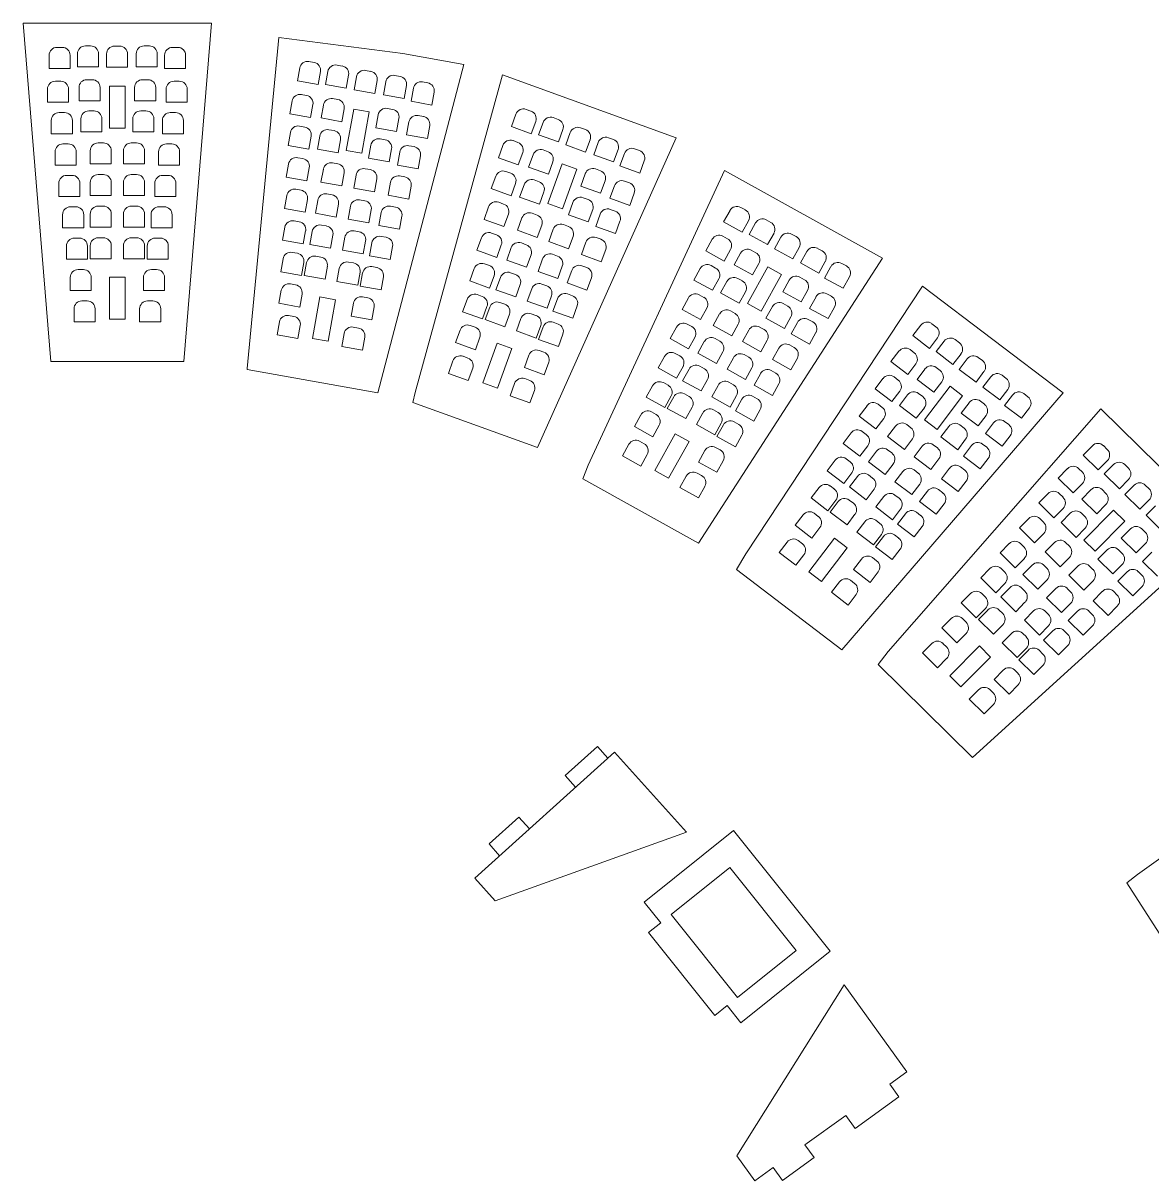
# Model space of a CAD drawing. Header units: millimetres. Extents: x -84 to 575, y 84 to 995.
# Drawn here: x 230.3 to 444.5, y 775.4 to 995.1 of the extents above; entities that cross this region are included whole.
import ezdxf

# ---------------------------------------------------------------- set-up
doc = ezdxf.new("R2010")
doc.units = ezdxf.units.MM

msp = doc.modelspace()

# ---------------------------------------------------------------- linework, layer by layer
at = {"color": 7, "linetype": 'Continuous', "lineweight": 15}
for p, q in [((230.32, 995.11), (266.08, 995.11)), ((235.6, 930.91), (230.32, 995.11)), ((266.08, 995.11), (260.8, 930.91)), ((272.82, 929.58), (278.82, 992.39)), ((278.82, 992.39), (302.38, 989.33)), ((235.24, 986.51), (235.24, 989.01)), ((236.74, 990.51), (237.74, 990.51)), ((239.24, 989.01), (239.24, 986.51)), ((240.63, 986.79), (240.63, 989.29)), ((242.13, 990.79), (243.13, 990.79)), ((244.63, 989.29), (244.63, 986.79)), ((246.14, 986.76), (246.14, 989.26)), ((247.64, 990.76), (248.64, 990.76)), ((250.14, 989.26), (250.14, 986.76)), ((251.77, 986.79), (251.77, 989.29)), ((253.27, 990.79), (254.27, 990.79)), ((255.77, 989.29), (255.77, 986.79)), ((257.16, 986.51), (257.16, 989.01)), ((258.66, 990.51), (259.66, 990.51)), ((261.16, 989.01), (261.16, 986.51)), ((302.38, 989.33), (313.98, 987.25)), ((239.24, 986.51), (235.24, 986.51)), ((244.63, 986.79), (240.63, 986.79)), ((250.14, 986.76), (246.14, 986.76)), ((255.77, 986.79), (251.77, 986.79)), ((261.16, 986.51), (257.16, 986.51)), ((282.36, 984.15), (282.8, 986.61)), ((284.55, 987.82), (285.53, 987.64)), ((289.9, 987.15), (290.88, 986.97)), ((313.98, 987.25), (297.64, 924.93)), ((242.42, 984.38), (243.42, 984.38)), ((252.98, 984.38), (253.98, 984.38)), ((286.74, 985.9), (286.3, 983.44)), ((287.72, 983.48), (288.16, 985.94)), ((292.09, 985.23), (291.65, 982.77)), ((293.13, 982.47), (293.57, 984.93)), ((295.31, 986.14), (296.3, 985.96)), ((300.86, 985.18), (301.85, 985.01)), ((304.7, 925), (321.32, 985.28)), ((321.32, 985.28), (354.27, 973.33)), ((234.94, 980.09), (234.94, 982.59)), ((236.44, 984.09), (237.44, 984.09)), ((238.94, 982.59), (238.94, 980.09)), ((240.92, 980.38), (240.92, 982.88)), ((244.92, 982.88), (244.92, 980.38)), ((246.7, 975.15), (246.7, 983.15)), ((246.7, 983.15), (249.7, 983.15)), ((249.7, 983.15), (249.7, 975.15)), ((251.48, 980.38), (251.48, 982.88)), ((255.48, 982.88), (255.48, 980.38)), ((257.46, 980.09), (257.46, 982.59)), ((258.96, 984.09), (259.96, 984.09)), ((261.46, 982.59), (261.46, 980.09)), ((286.3, 983.44), (282.36, 984.15)), ((291.65, 982.77), (287.72, 983.48)), ((297.07, 981.76), (293.13, 982.47)), ((297.51, 984.22), (297.07, 981.76)), ((298.68, 981.51), (299.12, 983.97)), ((303.06, 983.26), (302.62, 980.8)), ((303.93, 980.28), (304.37, 982.74)), ((306.12, 983.95), (307.1, 983.78)), ((238.94, 980.09), (234.94, 980.09)), ((244.92, 980.38), (240.92, 980.38)), ((255.48, 980.38), (251.48, 980.38)), ((261.46, 980.09), (257.46, 980.09)), ((280.93, 977.88), (281.37, 980.34)), ((283.11, 981.55), (284.1, 981.38)), ((289.05, 980.79), (290.04, 980.61)), ((302.62, 980.8), (298.68, 981.51)), ((307.87, 979.57), (303.93, 980.28)), ((308.31, 982.03), (307.87, 979.57)), ((237.16, 978.13), (238.16, 978.13)), ((242.77, 978.45), (243.77, 978.45)), ((252.63, 978.45), (253.63, 978.45)), ((258.24, 978.13), (259.24, 978.13)), ((284.87, 977.18), (280.93, 977.88)), ((285.31, 979.64), (284.87, 977.18)), ((286.87, 977.11), (287.31, 979.57)), ((291.25, 978.87), (290.81, 976.41)), ((291.64, 970.94), (293.05, 978.81)), ((293.05, 978.81), (296, 978.28)), ((296, 978.28), (294.59, 970.41)), ((299.45, 978.92), (300.43, 978.75)), ((322.99, 975.49), (323.84, 977.84)), ((325.76, 978.74), (326.7, 978.4)), ((235.66, 974.13), (235.66, 976.63)), ((239.66, 976.63), (239.66, 974.13)), ((241.27, 974.45), (241.27, 976.95)), ((245.27, 976.95), (245.27, 974.45)), ((251.13, 974.45), (251.13, 976.95)), ((255.13, 976.95), (255.13, 974.45)), ((256.74, 974.13), (256.74, 976.63)), ((260.74, 976.63), (260.74, 974.13)), ((282.77, 975.56), (283.75, 975.39)), ((290.81, 976.41), (286.87, 977.11)), ((297.26, 975.25), (297.7, 977.71)), ((301.64, 977), (301.2, 974.54)), ((303.1, 973.91), (303.54, 976.37)), ((305.28, 977.58), (306.27, 977.4)), ((307.48, 975.66), (307.04, 973.2)), ((327.6, 976.47), (326.75, 974.12)), ((328.15, 973.92), (329, 976.27)), ((330.92, 977.17), (331.86, 976.83)), ((239.66, 974.13), (235.66, 974.13)), ((245.27, 974.45), (241.27, 974.45)), ((249.7, 975.15), (246.7, 975.15)), ((255.13, 974.45), (251.13, 974.45)), ((260.74, 974.13), (256.74, 974.13)), ((280.59, 971.89), (281.03, 974.35)), ((284.97, 973.65), (284.53, 971.19)), ((286.17, 971.21), (286.61, 973.67)), ((288.35, 974.88), (289.34, 974.71)), ((301.2, 974.54), (297.26, 975.25)), ((307.04, 973.2), (303.1, 973.91)), ((326.75, 974.12), (322.99, 975.49)), ((354.27, 973.33), (327.94, 914.55)), ((331.91, 972.56), (328.15, 973.92)), ((332.76, 974.91), (331.91, 972.56)), ((333.31, 972.01), (334.16, 974.36)), ((336.09, 975.25), (337.03, 974.91)), ((341.39, 973.37), (342.33, 973.03)), ((237.88, 972.18), (238.88, 972.18)), ((244.55, 972.38), (245.55, 972.38)), ((250.85, 972.38), (251.85, 972.38)), ((257.52, 972.18), (258.52, 972.18)), ((284.53, 971.19), (280.59, 971.89)), ((290.11, 970.5), (286.17, 971.21)), ((290.55, 972.97), (290.11, 970.5)), ((295.87, 969.47), (296.31, 971.93)), ((298.05, 973.14), (299.04, 972.97)), ((300.25, 971.23), (299.81, 968.77)), ((303.52, 971.84), (304.51, 971.67)), ((320.51, 969.56), (321.36, 971.91)), ((323.29, 972.81), (324.23, 972.47)), ((337.07, 970.64), (333.31, 972.01)), ((337.92, 972.99), (337.07, 970.64)), ((338.62, 970.12), (339.47, 972.47)), ((346.36, 971.27), (347.3, 970.92)), ((236.38, 968.18), (236.38, 970.68)), ((240.38, 970.68), (240.38, 968.18)), ((243.05, 968.38), (243.05, 970.88)), ((247.05, 970.88), (247.05, 968.38)), ((249.35, 968.38), (249.35, 970.88)), ((253.35, 970.88), (253.35, 968.38)), ((256.02, 968.18), (256.02, 970.68)), ((260.02, 970.68), (260.02, 968.18)), ((282.43, 969.57), (283.41, 969.4)), ((294.59, 970.41), (291.64, 970.94)), ((299.81, 968.77), (295.87, 969.47)), ((301.34, 968.17), (301.78, 970.63)), ((305.72, 969.93), (305.28, 967.47)), ((324.27, 968.19), (320.51, 969.56)), ((325.12, 970.54), (324.27, 968.19)), ((326.23, 967.79), (327.09, 970.14)), ((329.01, 971.04), (329.95, 970.7)), ((342.38, 968.76), (338.62, 970.12)), ((343.23, 971.11), (342.38, 968.76)), ((343.59, 968.02), (344.44, 970.37)), ((348.2, 969), (347.35, 966.65)), ((240.38, 968.18), (236.38, 968.18)), ((247.05, 968.38), (243.05, 968.38)), ((253.35, 968.38), (249.35, 968.38)), ((260.02, 968.18), (256.02, 968.18)), ((280.24, 965.9), (280.68, 968.36)), ((284.62, 967.66), (284.18, 965.2)), ((286.84, 964.93), (287.29, 967.39)), ((289.03, 968.6), (290.01, 968.42)), ((295.24, 967.49), (296.22, 967.31)), ((305.28, 967.47), (301.34, 968.17)), ((321.93, 966.96), (322.87, 966.62)), ((330, 966.43), (326.23, 967.79)), ((329.88, 960.9), (332.61, 968.42)), ((330.85, 968.78), (330, 966.43)), ((332.61, 968.42), (335.43, 967.4)), ((335.43, 967.4), (332.7, 959.88)), ((337.58, 911.22), (363.43, 967.14)), ((338.93, 967.44), (339.87, 967.1)), ((347.35, 966.65), (343.59, 968.02)), ((363.43, 967.14), (393.4, 950.53)), ((237.09, 962.22), (237.09, 964.72)), ((238.59, 966.22), (239.59, 966.22)), ((241.09, 964.72), (241.09, 962.22)), ((243.05, 962.38), (243.05, 964.88)), ((244.55, 966.38), (245.55, 966.38)), ((247.05, 964.88), (247.05, 962.38)), ((249.35, 962.38), (249.35, 964.88)), ((250.85, 966.38), (251.85, 966.38)), ((253.35, 964.88), (253.35, 962.38)), ((255.31, 962.22), (255.31, 964.72)), ((256.81, 966.22), (257.81, 966.22)), ((259.31, 964.72), (259.31, 962.22)), ((284.18, 965.2), (280.24, 965.9)), ((290.78, 964.22), (286.84, 964.93)), ((291.22, 966.68), (290.78, 964.22)), ((293.05, 963.81), (293.5, 966.27)), ((297.43, 965.57), (296.99, 963.11)), ((299.58, 962.43), (300.02, 964.9)), ((301.77, 966.11), (302.75, 965.93)), ((319.16, 963.71), (320.01, 966.06)), ((323.77, 964.7), (322.92, 962.35)), ((327.32, 965.34), (328.26, 965)), ((336.16, 964.19), (337.01, 966.54)), ((340.77, 965.18), (339.92, 962.83)), ((344.46, 965.13), (345.4, 964.79)), ((247.05, 962.38), (243.05, 962.38)), ((253.35, 962.38), (249.35, 962.38)), ((279.9, 959.91), (280.34, 962.37)), ((282.08, 963.58), (283.07, 963.41)), ((287.97, 962.69), (288.95, 962.52)), ((296.99, 963.11), (293.05, 963.81)), ((303.52, 961.73), (299.58, 962.43)), ((303.96, 964.19), (303.52, 961.73)), ((322.92, 962.35), (319.16, 963.71)), ((324.54, 962.09), (325.39, 964.44)), ((329.15, 963.08), (328.3, 960.73)), ((339.92, 962.83), (336.16, 964.19)), ((341.68, 961.88), (342.54, 964.23)), ((346.3, 962.87), (345.44, 960.51)), ((241.09, 962.22), (237.09, 962.22)), ((239.31, 960.26), (240.31, 960.26)), ((244.55, 960.38), (245.55, 960.38)), ((250.85, 960.38), (251.85, 960.38)), ((259.31, 962.22), (255.31, 962.22)), ((256.09, 960.26), (257.09, 960.26)), ((284.28, 961.67), (283.84, 959.21)), ((285.79, 959.02), (286.23, 961.48)), ((290.16, 960.78), (289.72, 958.31)), ((292, 957.91), (292.44, 960.37)), ((294.18, 961.58), (295.16, 961.4)), ((300.01, 960.37), (300.99, 960.19)), ((317.8, 957.87), (318.65, 960.22)), ((320.57, 961.12), (321.51, 960.78)), ((328.3, 960.73), (324.54, 962.09)), ((332.7, 959.88), (329.88, 960.9)), ((333.81, 958.73), (334.66, 961.08)), ((336.58, 961.98), (337.52, 961.64)), ((345.44, 960.51), (341.68, 961.88)), ((237.81, 956.26), (237.81, 958.76)), ((241.81, 958.76), (241.81, 956.26)), ((243.05, 956.38), (243.05, 958.88)), ((247.05, 958.88), (247.05, 956.38)), ((249.35, 956.38), (249.35, 958.88)), ((253.35, 958.88), (253.35, 956.38)), ((254.59, 956.26), (254.59, 958.76)), ((258.59, 958.76), (258.59, 956.26)), ((283.84, 959.21), (279.9, 959.91)), ((289.72, 958.31), (285.79, 959.02)), ((296.37, 959.66), (295.93, 957.2)), ((297.82, 956.7), (298.27, 959.16)), ((302.2, 958.45), (301.76, 955.99)), ((322.41, 958.85), (321.56, 956.5)), ((324.14, 955.79), (324.99, 958.14)), ((326.91, 959.04), (327.85, 958.69)), ((337.57, 957.37), (333.81, 958.73)), ((338.42, 959.72), (337.57, 957.37)), ((338.98, 956.52), (339.83, 958.87)), ((341.75, 959.77), (342.69, 959.43)), ((363.26, 957.37), (364.47, 959.55)), ((366.51, 960.14), (367.38, 959.65)), ((241.81, 956.26), (237.81, 956.26)), ((247.05, 956.38), (243.05, 956.38)), ((253.35, 956.38), (249.35, 956.38)), ((258.59, 956.26), (254.59, 956.26)), ((279.56, 953.92), (280, 956.38)), ((281.74, 957.59), (282.72, 957.42)), ((286.91, 956.79), (287.89, 956.61)), ((295.93, 957.2), (292, 957.91)), ((301.76, 955.99), (297.82, 956.7)), ((321.56, 956.5), (317.8, 957.87)), ((327.9, 954.42), (324.14, 955.79)), ((328.75, 956.77), (327.9, 954.42)), ((330.07, 953.64), (330.92, 955.99)), ((332.85, 956.88), (333.79, 956.54)), ((342.74, 955.16), (338.98, 956.52)), ((343.59, 957.51), (342.74, 955.16)), ((366.75, 955.43), (363.26, 957.37)), ((367.97, 957.61), (366.75, 955.43)), ((368.1, 955.01), (369.32, 957.19)), ((371.36, 957.78), (372.23, 957.29)), ((240.03, 954.31), (241.03, 954.31)), ((244.55, 954.38), (245.55, 954.38)), ((250.85, 954.38), (251.85, 954.38)), ((255.37, 954.31), (256.37, 954.31)), ((283.49, 953.22), (279.56, 953.92)), ((283.93, 955.68), (283.49, 953.22)), ((284.73, 953.11), (285.17, 955.58)), ((289.11, 954.87), (288.66, 952.41)), ((290.94, 952), (291.38, 954.46)), ((293.12, 955.67), (294.1, 955.5)), ((295.32, 953.76), (294.87, 951.3)), ((298.25, 954.63), (299.23, 954.46)), ((316.45, 952.02), (317.3, 954.37)), ((319.22, 955.27), (320.16, 954.93)), ((333.83, 952.27), (330.07, 953.64)), ((334.68, 954.62), (333.83, 952.27)), ((339.05, 954.42), (339.99, 954.08)), ((359.88, 951.9), (361.09, 954.09)), ((363.13, 954.67), (364, 954.19)), ((371.6, 953.07), (368.1, 955.01)), ((372.82, 955.25), (371.6, 953.07)), ((372.9, 952.3), (374.12, 954.49)), ((376.16, 955.07), (377.03, 954.59)), ((238.53, 950.31), (238.53, 952.81)), ((242.53, 952.81), (242.53, 950.31)), ((243.05, 950.38), (243.05, 952.88)), ((247.05, 952.88), (247.05, 950.38)), ((249.35, 950.38), (249.35, 952.88)), ((253.35, 952.88), (253.35, 950.38)), ((253.87, 950.31), (253.87, 952.81)), ((257.87, 952.81), (257.87, 950.31)), ((281.39, 951.6), (282.38, 951.43)), ((288.66, 952.41), (284.73, 953.11)), ((294.87, 951.3), (290.94, 952)), ((296.07, 950.96), (296.51, 953.42)), ((300.44, 952.72), (300, 950.26)), ((320.21, 950.66), (316.45, 952.02)), ((321.06, 953.01), (320.21, 950.66)), ((322.09, 950.15), (322.95, 952.5)), ((324.87, 953.4), (325.81, 953.05)), ((336.27, 951.17), (337.12, 953.52)), ((340.88, 952.16), (340.03, 949.81)), ((363.38, 949.96), (359.88, 951.9)), ((364.59, 952.15), (363.38, 949.96)), ((365.25, 949.26), (366.46, 951.44)), ((368.5, 952.03), (369.38, 951.54)), ((376.4, 950.36), (372.9, 952.3)), ((377.61, 952.55), (376.4, 950.36)), ((377.85, 949.6), (379.06, 951.79)), ((381.1, 952.37), (381.98, 951.89)), ((242.53, 950.31), (238.53, 950.31)), ((247.05, 950.38), (243.05, 950.38)), ((253.35, 950.38), (249.35, 950.38)), ((257.87, 950.31), (253.87, 950.31)), ((279.21, 947.93), (279.65, 950.39)), ((283.59, 949.69), (283.15, 947.23)), ((283.67, 947.21), (284.11, 949.67)), ((285.85, 950.88), (286.84, 950.7)), ((292.06, 949.77), (293.04, 949.59)), ((300, 950.26), (296.07, 950.96)), ((317.86, 949.43), (318.8, 949.09)), ((325.86, 948.78), (322.09, 950.15)), ((326.71, 951.13), (325.86, 948.78)), ((328.03, 948), (328.88, 950.35)), ((330.8, 951.24), (331.74, 950.9)), ((340.03, 949.81), (336.27, 951.17)), ((393.4, 950.53), (358.51, 896.43)), ((368.75, 947.32), (365.25, 949.26)), ((369.96, 949.5), (368.75, 947.32)), ((381.35, 947.66), (377.85, 949.6)), ((382.56, 949.85), (381.35, 947.66)), ((385.67, 949.51), (386.55, 949.03)), ((240.75, 948.35), (241.75, 948.35)), ((254.65, 948.35), (255.65, 948.35)), ((283.15, 947.23), (279.21, 947.93)), ((287.61, 946.5), (283.67, 947.21)), ((288.05, 948.96), (287.61, 946.5)), ((289.88, 946.1), (290.32, 948.56)), ((294.26, 947.85), (293.82, 945.39)), ((294.31, 945.22), (294.75, 947.69)), ((296.49, 948.9), (297.47, 948.72)), ((298.69, 946.98), (298.25, 944.52)), ((315.09, 946.18), (315.94, 948.53)), ((319.7, 947.16), (318.85, 944.81)), ((322.82, 947.75), (323.76, 947.41)), ((331.79, 946.63), (328.03, 948)), ((332.64, 948.98), (331.79, 946.63)), ((333.56, 945.81), (334.42, 948.16)), ((336.34, 949.06), (337.28, 948.72)), ((357.62, 946.34), (358.83, 948.53)), ((360.87, 949.11), (361.74, 948.63)), ((367.77, 941.87), (371.65, 948.87)), ((374.27, 947.42), (370.39, 940.42)), ((371.65, 948.87), (374.27, 947.42)), ((382.42, 946.74), (383.63, 948.93)), ((387.13, 946.99), (385.92, 944.8)), ((239.25, 944.35), (239.25, 946.85)), ((243.25, 946.85), (243.25, 944.35)), ((246.7, 938.91), (246.7, 946.91)), ((246.7, 946.91), (249.7, 946.91)), ((249.7, 946.91), (249.7, 938.91)), ((253.15, 944.35), (253.15, 946.85)), ((257.15, 946.85), (257.15, 944.35)), ((281.05, 945.61), (282.03, 945.44)), ((293.82, 945.39), (289.88, 946.1)), ((298.25, 944.52), (294.31, 945.22)), ((318.85, 944.81), (315.09, 946.18)), ((320.05, 944.51), (320.9, 946.86)), ((324.66, 945.49), (323.81, 943.14)), ((328.75, 945.6), (329.69, 945.26)), ((337.32, 944.45), (333.56, 945.81)), ((338.18, 946.8), (337.32, 944.45)), ((361.12, 944.4), (357.62, 946.34)), ((362.33, 946.59), (361.12, 944.4)), ((362.68, 943.9), (363.89, 946.08)), ((365.93, 946.67), (366.81, 946.18)), ((367.48, 894.42), (401.02, 945.22)), ((374.49, 944.14), (375.7, 946.32)), ((377.74, 946.91), (378.61, 946.42)), ((385.92, 944.8), (382.42, 946.74)), ((401.02, 945.22), (427.67, 924.96)), ((243.25, 944.35), (239.25, 944.35)), ((257.15, 944.35), (253.15, 944.35)), ((278.87, 941.94), (279.31, 944.4)), ((283.25, 943.7), (282.81, 941.23)), ((285.24, 935.28), (286.65, 943.15)), ((286.65, 943.15), (289.61, 942.62)), ((289.61, 942.62), (288.19, 934.75)), ((294.73, 943.16), (295.72, 942.98)), ((313.73, 940.33), (314.59, 942.68)), ((316.51, 943.58), (317.45, 943.24)), ((323.81, 943.14), (320.05, 944.51)), ((325.98, 942.35), (326.83, 944.71)), ((330.59, 943.34), (329.74, 940.99)), ((330.86, 940.46), (331.71, 942.81)), ((333.63, 943.71), (334.57, 943.37)), ((355.36, 940.78), (356.57, 942.97)), ((358.61, 943.56), (359.48, 943.07)), ((366.18, 941.96), (362.68, 943.9)), ((367.39, 944.14), (366.18, 941.96)), ((377.98, 942.2), (374.49, 944.14)), ((379.2, 944.38), (377.98, 942.2)), ((379.58, 940.98), (380.79, 943.17)), ((382.83, 943.75), (383.7, 943.27)), ((239.97, 938.39), (239.97, 940.89)), ((241.47, 942.39), (242.47, 942.39)), ((243.97, 940.89), (243.97, 938.39)), ((252.43, 938.39), (252.43, 940.89)), ((253.93, 942.39), (254.93, 942.39)), ((256.43, 940.89), (256.43, 938.39)), ((282.81, 941.23), (278.87, 941.94)), ((292.55, 939.49), (292.99, 941.95)), ((296.93, 941.24), (296.49, 938.78)), ((318.35, 941.32), (317.49, 938.97)), ((318, 938.87), (318.86, 941.22)), ((320.78, 942.11), (321.72, 941.77)), ((329.74, 940.99), (325.98, 942.35)), ((334.62, 939.1), (330.86, 940.46)), ((335.47, 941.45), (334.62, 939.1)), ((358.86, 938.85), (355.36, 940.78)), ((360.07, 941.03), (358.86, 938.85)), ((364.54, 940.5), (365.42, 940.02)), ((370.39, 940.42), (367.77, 941.87)), ((371.3, 939.12), (372.51, 941.3)), ((374.55, 941.89), (375.43, 941.4)), ((383.07, 939.04), (379.58, 940.98)), ((384.29, 941.23), (383.07, 939.04)), ((243.97, 938.39), (239.97, 938.39)), ((249.7, 938.91), (246.7, 938.91)), ((256.43, 938.39), (252.43, 938.39)), ((278.52, 935.95), (278.97, 938.41)), ((280.71, 939.62), (281.69, 939.45)), ((296.49, 938.78), (292.55, 939.49)), ((317.49, 938.97), (313.73, 940.33)), ((321.76, 937.5), (318, 938.87)), ((322.62, 939.85), (321.76, 937.5)), ((323.93, 936.71), (324.79, 939.06)), ((326.71, 939.96), (327.65, 939.62)), ((330.93, 938.35), (331.87, 938.01)), ((361.29, 937.73), (362.5, 939.92)), ((374.8, 937.18), (371.3, 939.12)), ((376.01, 939.36), (374.8, 937.18)), ((376.06, 936.12), (377.27, 938.31)), ((379.31, 938.89), (380.19, 938.41)), ((282.9, 937.71), (282.46, 935.24)), ((290.79, 933.75), (291.23, 936.21)), ((292.97, 937.42), (293.96, 937.25)), ((312.38, 934.49), (313.23, 936.84)), ((315.15, 937.74), (316.09, 937.4)), ((327.69, 935.35), (323.93, 936.71)), ((328.55, 937.7), (327.69, 935.35)), ((328.15, 935.1), (329, 937.45)), ((332.76, 936.09), (331.91, 933.74)), ((353.1, 935.23), (354.31, 937.41)), ((356.35, 938), (357.22, 937.51)), ((364.79, 935.79), (361.29, 937.73)), ((366, 937.98), (364.79, 935.79)), ((366.81, 934.67), (368.02, 936.86)), ((370.06, 937.44), (370.93, 936.96)), ((379.56, 934.18), (376.06, 936.12)), ((380.77, 936.37), (379.56, 934.18)), ((399.15, 935.8), (400.66, 937.79)), ((402.77, 938.07), (403.56, 937.47)), ((282.46, 935.24), (278.52, 935.95)), ((288.19, 934.75), (285.24, 935.28)), ((295.17, 935.51), (294.73, 933.05)), ((316.14, 933.12), (312.38, 934.49)), ((316.99, 935.48), (316.14, 933.12)), ((317.53, 926.84), (320.26, 934.36)), ((320.26, 934.36), (323.08, 933.34)), ((331.91, 933.74), (328.15, 935.1)), ((356.6, 933.29), (353.1, 935.23)), ((357.81, 935.47), (356.6, 933.29)), ((358.38, 932.48), (359.59, 934.67)), ((361.63, 935.25), (362.51, 934.77)), ((370.31, 932.73), (366.81, 934.67)), ((371.52, 934.92), (370.31, 932.73)), ((375.79, 934.03), (376.67, 933.55)), ((402.33, 933.38), (399.15, 935.8)), ((403.85, 935.37), (402.33, 933.38)), ((403.61, 932.77), (405.12, 934.76)), ((407.23, 935.04), (408.02, 934.44)), ((294.73, 933.05), (290.79, 933.75)), ((313.8, 931.89), (314.74, 931.55)), ((323.08, 933.34), (320.35, 925.82)), ((325.45, 929.75), (326.3, 932.1)), ((328.22, 933), (329.16, 932.66)), ((350.84, 929.67), (352.05, 931.85)), ((354.09, 932.44), (354.97, 931.95)), ((361.88, 930.54), (358.38, 932.48)), ((363.09, 932.73), (361.88, 930.54)), ((363.9, 929.42), (365.11, 931.61)), ((367.15, 932.2), (368.03, 931.71)), ((372.54, 931.26), (373.75, 933.45)), ((395.02, 930.87), (396.54, 932.86)), ((398.64, 933.15), (399.43, 932.54)), ((406.79, 930.34), (403.61, 932.77)), ((408.31, 932.33), (406.79, 930.34)), ((411.59, 931.68), (412.38, 931.07)), ((260.8, 930.91), (235.6, 930.91)), ((272.81, 929.38), (272.82, 929.58)), ((311.02, 928.64), (311.87, 930.99)), ((315.64, 929.63), (314.78, 927.28)), ((329.21, 928.39), (325.45, 929.75)), ((330.06, 930.74), (329.21, 928.39)), ((354.34, 927.73), (350.84, 929.67)), ((355.55, 929.92), (354.34, 927.73)), ((355.47, 927.24), (356.69, 929.42)), ((358.72, 930.01), (359.6, 929.52)), ((367.4, 927.48), (363.9, 929.42)), ((368.61, 929.67), (367.4, 927.48)), ((376.04, 929.32), (372.54, 931.26)), ((377.25, 931.51), (376.04, 929.32)), ((398.21, 928.45), (395.02, 930.87)), ((399.72, 930.44), (398.21, 928.45)), ((399.96, 927.48), (401.47, 929.47)), ((403.58, 929.76), (404.37, 929.16)), ((407.97, 929.4), (409.49, 931.39)), ((411.16, 926.98), (407.97, 929.4)), ((297.64, 924.93), (272.81, 929.38)), ((314.78, 927.28), (311.02, 928.64)), ((325.51, 927.64), (326.45, 927.3)), ((358.97, 925.3), (355.47, 927.24)), ((360.18, 927.48), (358.97, 925.3)), ((369.03, 926.4), (370.24, 928.58)), ((372.28, 929.17), (373.15, 928.68)), ((391.99, 925.7), (393.5, 927.69)), ((395.6, 927.97), (396.4, 927.37)), ((403.15, 925.06), (399.96, 927.48)), ((412.67, 928.97), (411.16, 926.98)), ((412.48, 926.02), (413.99, 928.01)), ((416.09, 928.3), (416.89, 927.69)), ((304.27, 923.14), (304.7, 925)), ((320.35, 925.82), (317.53, 926.84)), ((322.74, 924.39), (323.59, 926.74)), ((327.35, 925.38), (326.5, 923.03)), ((348.58, 924.11), (349.79, 926.3)), ((351.83, 926.88), (352.71, 926.4)), ((360.99, 924.18), (362.2, 926.36)), ((364.24, 926.95), (365.12, 926.46)), ((372.52, 924.46), (369.03, 926.4)), ((373.74, 926.64), (372.52, 924.46)), ((395.17, 923.28), (391.99, 925.7)), ((396.69, 925.27), (395.17, 923.28)), ((401.39, 919.82), (406.23, 926.19)), ((404.66, 927.05), (403.15, 925.06)), ((406.23, 926.19), (408.62, 924.37)), ((415.66, 923.6), (412.48, 926.02)), ((417.18, 925.59), (415.66, 923.6)), ((327.94, 914.55), (304.27, 923.14)), ((326.5, 923.03), (322.74, 924.39)), ((352.08, 922.17), (348.58, 924.11)), ((353.29, 924.36), (352.08, 922.17)), ((352.56, 921.99), (353.78, 924.17)), ((355.82, 924.76), (356.69, 924.27)), ((364.49, 922.24), (360.99, 924.18)), ((365.7, 924.42), (364.49, 922.24)), ((365.51, 921.54), (366.72, 923.72)), ((368.76, 924.31), (369.64, 923.82)), ((427.67, 924.96), (385.72, 876.17)), ((392.57, 922.8), (393.37, 922.19)), ((396.65, 922.55), (398.16, 924.54)), ((400.26, 924.82), (401.06, 924.22)), ((408.62, 924.37), (403.78, 918)), ((408.37, 921.09), (409.88, 923.08)), ((411.98, 923.37), (412.78, 922.77)), ((416.59, 922.53), (418.11, 924.53)), ((420.21, 924.81), (421.01, 924.21)), ((346.32, 918.55), (347.53, 920.74)), ((349.57, 921.32), (350.45, 920.84)), ((356.06, 920.05), (352.56, 921.99)), ((357.28, 922.23), (356.06, 920.05)), ((358.08, 918.93), (359.29, 921.12)), ((361.33, 921.7), (362.21, 921.22)), ((369.01, 919.6), (365.51, 921.54)), ((370.22, 921.78), (369.01, 919.6)), ((388.96, 920.52), (390.47, 922.51)), ((394.46, 875.84), (434.86, 921.93)), ((399.83, 920.13), (396.65, 922.55)), ((401.35, 922.12), (399.83, 920.13)), ((411.55, 918.67), (408.37, 921.09)), ((413.06, 920.66), (411.55, 918.67)), ((419.78, 920.11), (416.59, 922.53)), ((421.29, 922.1), (419.78, 920.11)), ((434.86, 921.93), (458.08, 898.98)), ((349.82, 916.61), (346.32, 918.55)), ((351.03, 918.8), (349.82, 916.61)), ((361.58, 916.99), (358.08, 918.93)), ((362.79, 919.18), (361.58, 916.99)), ((361.99, 916.67), (363.21, 918.86)), ((365.24, 919.45), (366.12, 918.96)), ((392.14, 918.1), (388.96, 920.52)), ((393.65, 920.09), (392.14, 918.1)), ((394.39, 916.65), (395.9, 918.64)), ((398, 918.92), (398.8, 918.32)), ((403.78, 918), (401.39, 919.82)), ((404.5, 916.58), (406.01, 918.57)), ((408.11, 918.86), (408.91, 918.25)), ((412.95, 917.24), (414.46, 919.23)), ((416.57, 919.52), (417.36, 918.91)), ((350.2, 910.19), (354.08, 917.18)), ((354.08, 917.18), (356.7, 915.73)), ((365.49, 914.73), (361.99, 916.67)), ((366.7, 916.92), (365.49, 914.73)), ((385.92, 915.34), (387.44, 917.33)), ((389.54, 917.62), (390.33, 917.01)), ((397.57, 914.22), (394.39, 916.65)), ((399.09, 916.22), (397.57, 914.22)), ((407.68, 914.16), (404.5, 916.58)), ((416.14, 914.82), (412.95, 917.24)), ((417.65, 916.81), (416.14, 914.82)), ((344.06, 912.99), (345.27, 915.18)), ((347.31, 915.76), (348.19, 915.28)), ((356.7, 915.73), (352.82, 908.73)), ((361.73, 914.58), (362.6, 914.1)), ((389.11, 912.92), (385.92, 915.34)), ((390.62, 914.91), (389.11, 912.92)), ((394.37, 914.15), (395.17, 913.54)), ((399.41, 912.83), (400.92, 914.82)), ((403.03, 915.1), (403.82, 914.5)), ((409.19, 916.15), (407.68, 914.16)), ((408.77, 912.93), (410.29, 914.92)), ((412.39, 915.21), (413.18, 914.61)), ((431.48, 913.13), (433.24, 914.91)), ((435.36, 914.92), (436.07, 914.22)), ((347.56, 911.05), (344.06, 912.99)), ((348.77, 913.24), (347.56, 911.05)), ((358.48, 911.81), (359.69, 914)), ((361.98, 909.87), (358.48, 911.81)), ((363.19, 912.06), (361.98, 909.87)), ((382.89, 910.17), (384.4, 912.16)), ((386.5, 912.44), (387.3, 911.84)), ((390.76, 911.87), (392.27, 913.86)), ((393.94, 909.45), (390.76, 911.87)), ((402.6, 910.41), (399.41, 912.83)), ((404.11, 912.4), (402.6, 910.41)), ((411.96, 910.51), (408.77, 912.93)), ((413.47, 912.5), (411.96, 910.51)), ((434.33, 910.32), (431.48, 913.13)), ((436.09, 912.1), (434.33, 910.32)), ((336.53, 908.62), (337.58, 911.22)), ((352.82, 908.73), (350.2, 910.19)), ((358.21, 909.72), (359.09, 909.24)), ((386.07, 907.75), (382.89, 910.17)), ((387.59, 909.74), (386.07, 907.75)), ((395.46, 911.44), (393.94, 909.45)), ((395.78, 908.05), (397.29, 910.04)), ((399.4, 910.33), (400.19, 909.72)), ((404.6, 908.63), (406.11, 910.62)), ((408.21, 910.9), (409.01, 910.3)), ((426.76, 908.78), (428.51, 910.56)), ((430.63, 910.57), (431.35, 909.87)), ((435.51, 909.55), (437.27, 911.33)), ((439.39, 911.34), (440.1, 910.63)), ((358.51, 896.43), (336.53, 908.62)), ((354.96, 906.95), (356.17, 909.14)), ((387.13, 907.09), (388.64, 909.08)), ((390.74, 909.37), (391.54, 908.76)), ((398.96, 905.63), (395.78, 908.05)), ((400.48, 907.62), (398.96, 905.63)), ((407.78, 906.21), (404.6, 908.63)), ((409.29, 908.2), (407.78, 906.21)), ((429.6, 905.97), (426.76, 908.78)), ((431.36, 907.75), (429.6, 905.97)), ((438.36, 906.74), (435.51, 909.55)), ((440.12, 908.51), (438.36, 906.74)), ((439.4, 905.65), (441.16, 907.43)), ((443.28, 907.44), (443.99, 906.74)), ((358.46, 905.01), (354.96, 906.95)), ((359.67, 907.2), (358.46, 905.01)), ((379.86, 904.99), (381.37, 906.98)), ((383.47, 907.27), (384.27, 906.66)), ((390.31, 904.67), (387.13, 907.09)), ((391.82, 906.66), (390.31, 904.67)), ((392.15, 903.28), (393.66, 905.27)), ((395.76, 905.55), (396.56, 904.95)), ((400.42, 904.32), (401.93, 906.31)), ((404.03, 906.6), (404.83, 905.99)), ((423.08, 904.04), (424.84, 905.82)), ((426.96, 905.83), (427.67, 905.13)), ((431.21, 904.78), (432.97, 906.56)), ((435.09, 906.57), (435.8, 905.87)), ((442.25, 902.84), (439.4, 905.65)), ((383.04, 902.57), (379.86, 904.99)), ((384.55, 904.56), (383.04, 902.57)), ((383.5, 902.32), (385.01, 904.31)), ((387.11, 904.59), (387.91, 903.99)), ((395.33, 900.85), (392.15, 903.28)), ((403.6, 901.9), (400.42, 904.32)), ((405.12, 903.89), (403.6, 901.9)), ((425.92, 901.23), (423.08, 904.04)), ((434.06, 901.97), (431.21, 904.78)), ((435.82, 903.75), (434.06, 901.97)), ((444.01, 904.61), (442.25, 902.84)), ((443.44, 901.71), (445.19, 903.49)), ((376.82, 899.81), (378.34, 901.8)), ((380.44, 902.09), (381.23, 901.48)), ((386.68, 899.9), (383.5, 902.32)), ((388.19, 901.89), (386.68, 899.9)), ((396.85, 902.84), (395.33, 900.85)), ((396.24, 900.01), (397.76, 902)), ((399.86, 902.29), (400.65, 901.68)), ((419.4, 899.3), (421.16, 901.08)), ((423.28, 901.09), (423.99, 900.39)), ((427.68, 903.01), (425.92, 901.23)), ((427.29, 900.32), (429.05, 902.09)), ((431.17, 902.11), (431.88, 901.4)), ((431.64, 897), (437.27, 902.68)), ((437.27, 902.68), (439.4, 900.58)), ((446.28, 898.9), (443.44, 901.71)), ((380.01, 897.39), (376.82, 899.81)), ((381.52, 899.38), (380.01, 897.39)), ((388.52, 898.5), (390.03, 900.49)), ((392.13, 900.78), (392.93, 900.17)), ((399.43, 897.59), (396.24, 900.01)), ((400.94, 899.58), (399.43, 897.59)), ((458.08, 898.98), (410.46, 855.74)), ((422.25, 896.49), (419.4, 899.3)), ((430.14, 897.5), (427.29, 900.32)), ((431.89, 899.28), (430.14, 897.5)), ((439.4, 900.58), (433.77, 894.89)), ((438.72, 897.36), (440.48, 899.14)), ((442.6, 899.15), (443.31, 898.45)), ((373.79, 894.64), (375.3, 896.63)), ((377.4, 896.91), (378.2, 896.31)), ((379.46, 890.98), (384.3, 897.34)), ((384.3, 897.34), (386.69, 895.53)), ((391.7, 896.08), (388.52, 898.5)), ((393.21, 898.07), (391.7, 896.08)), ((392.06, 895.71), (393.58, 897.7)), ((395.68, 897.98), (396.48, 897.38)), ((424, 898.26), (422.25, 896.49)), ((424.29, 894.76), (426.05, 896.53)), ((428.17, 896.55), (428.88, 895.84)), ((433.77, 894.89), (431.64, 897)), ((441.57, 894.55), (438.72, 897.36)), ((365.71, 891.39), (367.48, 894.42)), ((376.97, 892.22), (373.79, 894.64)), ((386.69, 895.53), (381.85, 889.16)), ((395.25, 893.29), (392.06, 895.71)), ((396.76, 895.28), (395.25, 893.29)), ((415.72, 894.56), (417.48, 896.34)), ((418.57, 891.75), (415.72, 894.56)), ((419.6, 896.35), (420.31, 895.64)), ((427.13, 891.94), (424.29, 894.76)), ((434.3, 893.39), (436.06, 895.16)), ((438.18, 895.18), (438.89, 894.47)), ((443.32, 896.33), (441.57, 894.55)), ((442.77, 892.95), (444.53, 894.72)), ((378.49, 894.21), (376.97, 892.22)), ((387.89, 891.4), (389.4, 893.39)), ((391.5, 893.68), (392.3, 893.07)), ((420.33, 893.52), (418.57, 891.75)), ((420.07, 890.49), (421.83, 892.27)), ((423.95, 892.28), (424.66, 891.58)), ((428.89, 893.72), (427.13, 891.94)), ((428.77, 890.32), (430.53, 892.1)), ((432.65, 892.11), (433.36, 891.41)), ((437.14, 890.57), (434.3, 893.39)), ((438.9, 892.35), (437.14, 890.57)), ((445.61, 890.13), (442.77, 892.95)), ((385.72, 876.17), (365.71, 891.39)), ((381.85, 889.16), (379.46, 890.98)), ((391.07, 888.98), (387.89, 891.4)), ((392.58, 890.97), (391.07, 888.98)), ((412.05, 889.82), (413.8, 891.59)), ((415.93, 891.61), (416.64, 890.9)), ((422.91, 887.68), (420.07, 890.49)), ((431.62, 887.51), (428.77, 890.32)), ((438.07, 889.22), (439.83, 890.99)), ((441.95, 891.01), (442.66, 890.3)), ((383.71, 887.09), (385.22, 889.08)), ((387.33, 889.37), (388.12, 888.76)), ((414.89, 887), (412.05, 889.82)), ((416.65, 888.78), (414.89, 887)), ((415.85, 886.22), (417.61, 888)), ((419.73, 888.01), (420.44, 887.31)), ((424.67, 889.45), (422.91, 887.68)), ((424.56, 886.05), (426.31, 887.83)), ((428.43, 887.84), (429.15, 887.14)), ((433.38, 889.29), (431.62, 887.51)), ((440.92, 886.4), (438.07, 889.22)), ((442.67, 888.18), (440.92, 886.4)), ((386.89, 884.67), (383.71, 887.09)), ((388.41, 886.66), (386.89, 884.67)), ((408.37, 885.08), (410.13, 886.85)), ((412.25, 886.87), (412.96, 886.16)), ((418.7, 883.41), (415.85, 886.22)), ((427.4, 883.24), (424.56, 886.05)), ((433.37, 885.49), (435.13, 887.26)), ((436.22, 882.67), (433.37, 885.49)), ((437.25, 887.28), (437.96, 886.57)), ((411.21, 882.26), (408.37, 885.08)), ((412.97, 884.04), (411.21, 882.26)), ((411.63, 881.96), (413.39, 883.73)), ((415.51, 883.75), (416.22, 883.04)), ((420.45, 885.19), (418.7, 883.41)), ((420.34, 881.79), (422.09, 883.56)), ((424.22, 883.58), (424.93, 882.87)), ((429.16, 885.02), (427.4, 883.24)), ((428.67, 881.75), (430.43, 883.53)), ((432.55, 883.54), (433.26, 882.84)), ((437.97, 884.45), (436.22, 882.67)), ((404.69, 880.33), (406.45, 882.11)), ((408.57, 882.12), (409.28, 881.42)), ((414.48, 879.14), (411.63, 881.96)), ((423.18, 878.97), (420.34, 881.79)), ((431.52, 878.94), (428.67, 881.75)), ((407.54, 877.52), (404.69, 880.33)), ((409.29, 879.3), (407.54, 877.52)), ((416.23, 880.92), (414.48, 879.14)), ((416.12, 877.52), (417.88, 879.3)), ((420, 879.31), (420.71, 878.61)), ((424.94, 880.75), (423.18, 878.97)), ((423.97, 878.02), (425.73, 879.8)), ((427.85, 879.81), (428.56, 879.11)), ((433.28, 880.72), (431.52, 878.94)), ((401.01, 875.59), (402.77, 877.37)), ((404.89, 877.38), (405.6, 876.68)), ((406.17, 871.23), (411.79, 876.92)), ((411.79, 876.92), (413.93, 874.81)), ((418.96, 874.71), (416.12, 877.52)), ((426.82, 875.21), (423.97, 878.02)), ((428.58, 876.99), (426.82, 875.21)), ((392.58, 873.42), (394.46, 875.84)), ((403.86, 872.78), (401.01, 875.59)), ((405.62, 874.56), (403.86, 872.78)), ((413.93, 874.81), (408.3, 869.12)), ((420.72, 876.49), (418.96, 874.71)), ((419.28, 874.29), (421.03, 876.07)), ((423.15, 876.08), (423.87, 875.38)), ((410.46, 855.74), (392.58, 873.42)), ((414.58, 870.56), (416.33, 872.34)), ((418.46, 872.35), (419.17, 871.65)), ((422.12, 871.48), (419.28, 874.29)), ((423.88, 873.26), (422.12, 871.48)), ((408.3, 869.12), (406.17, 871.23)), ((417.42, 867.75), (414.58, 870.56)), ((409.88, 866.83), (411.64, 868.61)), ((413.76, 868.62), (414.47, 867.92)), ((419.18, 869.53), (417.42, 867.75)), ((441.78, 833.55), (492.13, 869.35)), ((412.72, 864.02), (409.88, 866.83)), ((414.48, 865.8), (412.72, 864.02)), ((333.17, 852.31), (339.31, 857.84)), ((339.31, 857.84), (341.31, 855.61)), ((316.01, 832.83), (342.56, 856.74)), ((356.19, 841.59), (342.56, 856.74)), ((333.17, 852.31), (335.17, 850.09)), ((318.74, 839.33), (324.4, 844.43)), ((324.4, 844.43), (326.41, 842.2)), ((356.19, 841.59), (319.87, 828.54)), ((365.15, 841.87), (348.2, 828.31)), ((383.48, 818.96), (365.15, 841.87)), ((318.74, 839.33), (320.75, 837.1)), ((319.87, 828.54), (316.01, 832.83)), ((353.32, 825.95), (364.46, 834.87)), ((364.46, 834.87), (377.05, 819.13)), ((439.81, 831.93), (441.78, 833.55)), ((453.4, 810.71), (439.81, 831.93)), ((351.35, 824.38), (348.2, 828.31)), ((349.01, 822.51), (351.35, 824.38)), ((365.9, 810.22), (353.32, 825.95)), ((361.59, 806.77), (349.01, 822.51)), ((377.05, 819.13), (365.9, 810.22)), ((383.48, 818.96), (366.53, 805.4)), ((365.75, 780.14), (386.14, 812.6)), ((386.14, 812.6), (398, 796.07)), ((361.59, 806.77), (363.94, 808.65)), ((366.53, 805.4), (363.94, 808.65)), ((398, 796.07), (394.79, 793.77)), ((396.54, 791.33), (394.79, 793.77)), ((396.54, 791.33), (388.2, 785.36)), ((386.46, 787.79), (378.7, 782.23)), ((388.2, 785.36), (386.46, 787.79)), ((380.45, 779.8), (378.7, 782.23)), ((365.75, 780.14), (369.16, 775.39)), ((372.68, 777.92), (369.16, 775.39)), ((374.43, 775.48), (372.68, 777.92)), ((380.45, 779.8), (374.43, 775.48))]:
    msp.add_line(p, q, dxfattribs=at)
for centre, start, end in [((236.74, 989.01), 90, 180), ((237.74, 989.01), 0, 90), ((242.13, 989.29), 90, 180), ((243.13, 989.29), 0, 90), ((247.64, 989.26), 90, 180), ((248.64, 989.26), 0, 90), ((253.27, 989.29), 90, 180), ((254.27, 989.29), 0, 90), ((258.66, 989.01), 90, 180), ((259.66, 989.01), 0, 90), ((284.28, 986.34), 79.8367, 169.8367), ((285.27, 986.17), 349.8367, 79.8367), ((289.63, 985.67), 79.8367, 169.8367), ((290.62, 985.5), 349.8367, 79.8367), ((242.42, 982.88), 90, 180), ((243.42, 982.88), 0, 90), ((252.98, 982.88), 90, 180), ((253.98, 982.88), 0, 90), ((295.05, 984.66), 79.8367, 169.8367), ((296.03, 984.49), 349.8367, 79.8367), ((300.6, 983.71), 79.8367, 169.8367), ((301.58, 983.53), 349.8367, 79.8367), ((236.44, 982.59), 90, 180), ((237.44, 982.59), 0, 90), ((258.96, 982.59), 90, 180), ((259.96, 982.59), 0, 90), ((305.85, 982.48), 79.8367, 169.8367), ((306.83, 982.3), 349.8367, 79.8367), ((282.85, 980.08), 79.8367, 169.8367), ((283.83, 979.9), 349.8367, 79.8367), ((288.79, 979.31), 79.8367, 169.8367), ((289.77, 979.13), 349.8367, 79.8367), ((237.16, 976.63), 90, 180), ((238.16, 976.63), 0, 90), ((242.77, 976.95), 90, 180), ((243.77, 976.95), 0, 90), ((252.63, 976.95), 90, 180), ((253.63, 976.95), 0, 90), ((258.24, 976.63), 90, 180), ((259.24, 976.63), 0, 90), ((299.18, 977.45), 79.8367, 169.8367), ((300.17, 977.27), 349.8367, 79.8367), ((325.25, 977.33), 70.0643, 160.0643), ((326.19, 976.99), 340.0643, 70.0643), ((282.51, 974.09), 79.8367, 169.8367), ((305.02, 976.1), 79.8367, 169.8367), ((306, 975.93), 349.8367, 79.8367), ((330.41, 975.76), 70.0643, 160.0643), ((331.35, 975.42), 340.0643, 70.0643), ((283.49, 973.91), 349.8367, 79.8367), ((288.09, 973.41), 79.8367, 169.8367), ((289.07, 973.23), 349.8367, 79.8367), ((335.57, 973.84), 70.0643, 160.0643), ((336.51, 973.5), 340.0643, 70.0643), ((340.88, 971.96), 70.0643, 160.0643), ((237.88, 970.68), 90, 180), ((238.88, 970.68), 0, 90), ((244.55, 970.88), 90, 180), ((245.55, 970.88), 0, 90), ((250.85, 970.88), 90, 180), ((251.85, 970.88), 0, 90), ((257.52, 970.68), 90, 180), ((258.52, 970.68), 0, 90), ((297.79, 971.67), 79.8367, 169.8367), ((298.77, 971.49), 349.8367, 79.8367), ((303.26, 970.37), 79.8367, 169.8367), ((304.24, 970.19), 349.8367, 79.8367), ((322.77, 971.4), 70.0643, 160.0643), ((323.71, 971.06), 340.0643, 70.0643), ((328.5, 969.63), 70.0643, 160.0643), ((341.82, 971.62), 340.0643, 70.0643), ((345.85, 969.86), 70.0643, 160.0643), ((282.16, 968.1), 79.8367, 169.8367), ((283.15, 967.92), 349.8367, 79.8367), ((329.44, 969.29), 340.0643, 70.0643), ((346.79, 969.51), 340.0643, 70.0643), ((288.76, 967.12), 79.8367, 169.8367), ((289.75, 966.95), 349.8367, 79.8367), ((294.97, 966.01), 79.8367, 169.8367), ((295.96, 965.83), 349.8367, 79.8367), ((321.42, 965.55), 70.0643, 160.0643), ((338.42, 966.03), 70.0643, 160.0643), ((339.36, 965.69), 340.0643, 70.0643), ((238.59, 964.72), 90, 180), ((239.59, 964.72), 0, 90), ((244.55, 964.88), 90, 180), ((245.55, 964.88), 0, 90), ((250.85, 964.88), 90, 180), ((251.85, 964.88), 0, 90), ((256.81, 964.72), 90, 180), ((257.81, 964.72), 0, 90), ((301.5, 964.63), 79.8367, 169.8367), ((302.49, 964.45), 349.8367, 79.8367), ((322.36, 965.21), 340.0643, 70.0643), ((326.8, 963.93), 70.0643, 160.0643), ((327.74, 963.59), 340.0643, 70.0643), ((343.95, 963.72), 70.0643, 160.0643), ((344.89, 963.38), 340.0643, 70.0643), ((281.82, 962.11), 79.8367, 169.8367), ((282.8, 961.93), 349.8367, 79.8367), ((287.7, 961.22), 79.8367, 169.8367), ((288.69, 961.04), 349.8367, 79.8367), ((239.31, 958.76), 90, 180), ((240.31, 958.76), 0, 90), ((244.55, 958.88), 90, 180), ((245.55, 958.88), 0, 90), ((250.85, 958.88), 90, 180), ((251.85, 958.88), 0, 90), ((256.09, 958.76), 90, 180), ((257.09, 958.76), 0, 90), ((293.91, 960.1), 79.8367, 169.8367), ((294.9, 959.93), 349.8367, 79.8367), ((299.74, 958.89), 79.8367, 169.8367), ((300.73, 958.72), 349.8367, 79.8367), ((320.06, 959.71), 70.0643, 160.0643), ((321, 959.37), 340.0643, 70.0643), ((336.07, 960.57), 70.0643, 160.0643), ((337.01, 960.23), 340.0643, 70.0643), ((365.78, 958.83), 60.9987, 150.9987), ((326.4, 957.63), 70.0643, 160.0643), ((327.34, 957.28), 340.0643, 70.0643), ((341.24, 958.36), 70.0643, 160.0643), ((342.18, 958.02), 340.0643, 70.0643), ((366.65, 958.34), 330.9987, 60.9987), ((370.63, 956.46), 60.9987, 150.9987), ((281.47, 956.12), 79.8367, 169.8367), ((282.46, 955.94), 349.8367, 79.8367), ((286.65, 955.31), 79.8367, 169.8367), ((287.63, 955.13), 349.8367, 79.8367), ((332.33, 955.47), 70.0643, 160.0643), ((333.27, 955.13), 340.0643, 70.0643), ((371.5, 955.98), 330.9987, 60.9987), ((240.03, 952.81), 90, 180), ((241.03, 952.81), 0, 90), ((244.55, 952.88), 90, 180), ((245.55, 952.88), 0, 90), ((250.85, 952.88), 90, 180), ((251.85, 952.88), 0, 90), ((255.37, 952.81), 90, 180), ((256.37, 952.81), 0, 90), ((292.85, 954.2), 79.8367, 169.8367), ((293.84, 954.02), 349.8367, 79.8367), ((297.98, 953.16), 79.8367, 169.8367), ((298.97, 952.98), 349.8367, 79.8367), ((318.71, 953.86), 70.0643, 160.0643), ((319.65, 953.52), 340.0643, 70.0643), ((338.53, 953.01), 70.0643, 160.0643), ((339.47, 952.67), 340.0643, 70.0643), ((362.4, 953.36), 60.9987, 150.9987), ((363.28, 952.88), 330.9987, 60.9987), ((375.43, 953.76), 60.9987, 150.9987), ((376.3, 953.28), 330.9987, 60.9987), ((281.13, 950.13), 79.8367, 169.8367), ((282.11, 949.95), 349.8367, 79.8367), ((324.36, 951.99), 70.0643, 160.0643), ((325.3, 951.64), 340.0643, 70.0643), ((367.78, 950.72), 60.9987, 150.9987), ((368.65, 950.23), 330.9987, 60.9987), ((380.37, 951.06), 60.9987, 150.9987), ((381.25, 950.58), 330.9987, 60.9987), ((285.59, 949.4), 79.8367, 169.8367), ((286.57, 949.23), 349.8367, 79.8367), ((291.8, 948.29), 79.8367, 169.8367), ((292.78, 948.12), 349.8367, 79.8367), ((317.35, 948.02), 70.0643, 160.0643), ((330.29, 949.83), 70.0643, 160.0643), ((331.23, 949.49), 340.0643, 70.0643), ((360.14, 947.8), 60.9987, 150.9987), ((384.95, 948.2), 60.9987, 150.9987), ((240.75, 946.85), 90, 180), ((241.75, 946.85), 0, 90), ((254.65, 946.85), 90, 180), ((255.65, 946.85), 0, 90), ((296.23, 947.42), 79.8367, 169.8367), ((297.21, 947.24), 349.8367, 79.8367), ((318.29, 947.68), 340.0643, 70.0643), ((322.31, 946.34), 70.0643, 160.0643), ((323.25, 946), 340.0643, 70.0643), ((335.83, 947.65), 70.0643, 160.0643), ((336.77, 947.31), 340.0643, 70.0643), ((361.02, 947.32), 330.9987, 60.9987), ((377.01, 945.6), 60.9987, 150.9987), ((385.82, 947.72), 330.9987, 60.9987), ((280.79, 944.14), 79.8367, 169.8367), ((281.77, 943.96), 349.8367, 79.8367), ((328.24, 944.19), 70.0643, 160.0643), ((329.18, 943.85), 340.0643, 70.0643), ((365.21, 945.36), 60.9987, 150.9987), ((366.08, 944.87), 330.9987, 60.9987), ((377.88, 945.11), 330.9987, 60.9987), ((294.47, 941.68), 79.8367, 169.8367), ((295.45, 941.51), 349.8367, 79.8367), ((316, 942.17), 70.0643, 160.0643), ((316.94, 941.83), 340.0643, 70.0643), ((333.12, 942.3), 70.0643, 160.0643), ((334.06, 941.96), 340.0643, 70.0643), ((357.88, 942.24), 60.9987, 150.9987), ((358.76, 941.76), 330.9987, 60.9987), ((382.1, 942.44), 60.9987, 150.9987), ((382.97, 941.96), 330.9987, 60.9987), ((241.47, 940.89), 90, 180), ((242.47, 940.89), 0, 90), ((253.93, 940.89), 90, 180), ((254.93, 940.89), 0, 90), ((320.27, 940.7), 70.0643, 160.0643), ((321.21, 940.36), 340.0643, 70.0643), ((363.82, 939.19), 60.9987, 150.9987), ((373.83, 940.58), 60.9987, 150.9987), ((374.7, 940.09), 330.9987, 60.9987), ((280.44, 938.15), 79.8367, 169.8367), ((281.43, 937.97), 349.8367, 79.8367), ((326.2, 938.55), 70.0643, 160.0643), ((327.14, 938.21), 340.0643, 70.0643), ((330.41, 936.94), 70.0643, 160.0643), ((355.62, 936.69), 60.9987, 150.9987), ((364.69, 938.7), 330.9987, 60.9987), ((378.58, 937.58), 60.9987, 150.9987), ((379.46, 937.09), 330.9987, 60.9987), ((401.86, 936.88), 52.7529, 142.7529), ((292.71, 935.95), 79.8367, 169.8367), ((293.69, 935.77), 349.8367, 79.8367), ((314.64, 936.33), 70.0643, 160.0643), ((315.58, 935.99), 340.0643, 70.0643), ((331.35, 936.6), 340.0643, 70.0643), ((356.5, 936.2), 330.9987, 60.9987), ((369.33, 936.13), 60.9987, 150.9987), ((370.21, 935.65), 330.9987, 60.9987), ((402.65, 936.28), 322.7529, 52.7529), ((360.91, 933.94), 60.9987, 150.9987), ((361.78, 933.46), 330.9987, 60.9987), ((375.07, 932.72), 60.9987, 150.9987), ((406.32, 933.85), 52.7529, 142.7529), ((407.11, 933.24), 322.7529, 52.7529), ((313.28, 930.48), 70.0643, 160.0643), ((327.71, 931.59), 70.0643, 160.0643), ((328.65, 931.25), 340.0643, 70.0643), ((353.36, 931.13), 60.9987, 150.9987), ((354.24, 930.64), 330.9987, 60.9987), ((366.42, 930.88), 60.9987, 150.9987), ((367.3, 930.4), 330.9987, 60.9987), ((375.94, 932.23), 330.9987, 60.9987), ((397.73, 931.95), 52.7529, 142.7529), ((398.53, 931.35), 322.7529, 52.7529), ((410.68, 930.48), 52.7529, 142.7529), ((314.23, 930.14), 340.0643, 70.0643), ((358, 928.69), 60.9987, 150.9987), ((358.87, 928.21), 330.9987, 60.9987), ((402.67, 928.57), 52.7529, 142.7529), ((411.48, 929.88), 322.7529, 52.7529), ((325, 926.23), 70.0643, 160.0643), ((325.94, 925.89), 340.0643, 70.0643), ((371.55, 927.86), 60.9987, 150.9987), ((372.42, 927.37), 330.9987, 60.9987), ((394.7, 926.78), 52.7529, 142.7529), ((395.49, 926.17), 322.7529, 52.7529), ((403.46, 927.96), 322.7529, 52.7529), ((415.19, 927.1), 52.7529, 142.7529), ((415.98, 926.5), 322.7529, 52.7529), ((351.1, 925.57), 60.9987, 150.9987), ((351.98, 925.08), 330.9987, 60.9987), ((363.52, 925.64), 60.9987, 150.9987), ((364.39, 925.15), 330.9987, 60.9987), ((399.36, 923.63), 52.7529, 142.7529), ((419.3, 923.62), 52.7529, 142.7529), ((355.09, 923.45), 60.9987, 150.9987), ((355.96, 922.96), 330.9987, 60.9987), ((368.03, 923), 60.9987, 150.9987), ((368.91, 922.51), 330.9987, 60.9987), ((391.66, 921.6), 52.7529, 142.7529), ((400.15, 923.03), 322.7529, 52.7529), ((411.07, 922.18), 52.7529, 142.7529), ((420.1, 923.01), 322.7529, 52.7529), ((348.84, 920.01), 60.9987, 150.9987), ((349.72, 919.53), 330.9987, 60.9987), ((360.61, 920.39), 60.9987, 150.9987), ((361.48, 919.9), 330.9987, 60.9987), ((392.46, 921), 322.7529, 52.7529), ((411.87, 921.57), 322.7529, 52.7529), ((364.52, 918.13), 60.9987, 150.9987), ((365.39, 917.65), 330.9987, 60.9987), ((397.1, 917.73), 52.7529, 142.7529), ((407.2, 917.67), 52.7529, 142.7529), ((415.66, 918.32), 52.7529, 142.7529), ((416.45, 917.72), 322.7529, 52.7529), ((388.63, 916.42), 52.7529, 142.7529), ((389.43, 915.82), 322.7529, 52.7529), ((397.89, 917.12), 322.7529, 52.7529), ((408, 917.06), 322.7529, 52.7529), ((346.58, 914.45), 60.9987, 150.9987), ((347.46, 913.97), 330.9987, 60.9987), ((361, 913.27), 60.9987, 150.9987), ((361.88, 912.79), 330.9987, 60.9987), ((393.47, 912.95), 52.7529, 142.7529), ((402.12, 913.91), 52.7529, 142.7529), ((402.91, 913.3), 322.7529, 52.7529), ((411.48, 914.02), 52.7529, 142.7529), ((412.28, 913.41), 322.7529, 52.7529), ((434.31, 913.85), 45.3262, 135.3262), ((435.02, 913.15), 315.3262, 45.3262), ((385.6, 911.25), 52.7529, 142.7529), ((386.39, 910.64), 322.7529, 52.7529), ((394.26, 912.35), 322.7529, 52.7529), ((357.48, 908.41), 60.9987, 150.9987), ((389.83, 908.18), 52.7529, 142.7529), ((398.49, 909.13), 52.7529, 142.7529), ((399.28, 908.53), 322.7529, 52.7529), ((407.3, 909.71), 52.7529, 142.7529), ((408.1, 909.1), 322.7529, 52.7529), ((429.58, 909.5), 45.3262, 135.3262), ((430.29, 908.8), 315.3262, 45.3262), ((438.34, 910.27), 45.3262, 135.3262), ((439.05, 909.57), 315.3262, 45.3262), ((358.36, 907.93), 330.9987, 60.9987), ((382.56, 906.07), 52.7529, 142.7529), ((390.63, 907.57), 322.7529, 52.7529), ((442.23, 906.37), 45.3262, 135.3262), ((383.36, 905.47), 322.7529, 52.7529), ((394.86, 904.36), 52.7529, 142.7529), ((403.13, 905.4), 52.7529, 142.7529), ((403.92, 904.8), 322.7529, 52.7529), ((425.9, 904.76), 45.3262, 135.3262), ((434.04, 905.51), 45.3262, 135.3262), ((434.75, 904.8), 315.3262, 45.3262), ((442.94, 905.67), 315.3262, 45.3262), ((386.2, 903.4), 52.7529, 142.7529), ((387, 902.79), 322.7529, 52.7529), ((395.65, 903.75), 322.7529, 52.7529), ((426.61, 904.06), 315.3262, 45.3262), ((379.53, 900.89), 52.7529, 142.7529), ((380.33, 900.29), 322.7529, 52.7529), ((391.22, 899.58), 52.7529, 142.7529), ((398.95, 901.1), 52.7529, 142.7529), ((399.75, 900.49), 322.7529, 52.7529), ((422.23, 900.02), 45.3262, 135.3262), ((430.12, 901.04), 45.3262, 135.3262), ((430.83, 900.34), 315.3262, 45.3262), ((392.02, 898.98), 322.7529, 52.7529), ((422.94, 899.32), 315.3262, 45.3262), ((441.55, 898.08), 45.3262, 135.3262), ((376.5, 895.72), 52.7529, 142.7529), ((394.77, 896.79), 52.7529, 142.7529), ((395.57, 896.18), 322.7529, 52.7529), ((418.55, 895.28), 45.3262, 135.3262), ((427.11, 895.48), 45.3262, 135.3262), ((442.26, 897.38), 315.3262, 45.3262), ((377.29, 895.11), 322.7529, 52.7529), ((419.26, 894.58), 315.3262, 45.3262), ((427.82, 894.78), 315.3262, 45.3262), ((437.12, 894.11), 45.3262, 135.3262), ((437.84, 893.41), 315.3262, 45.3262), ((390.59, 892.48), 52.7529, 142.7529), ((391.39, 891.88), 322.7529, 52.7529), ((414.87, 890.54), 45.3262, 135.3262), ((422.89, 891.21), 45.3262, 135.3262), ((431.6, 891.04), 45.3262, 135.3262), ((415.58, 889.84), 315.3262, 45.3262), ((423.6, 890.51), 315.3262, 45.3262), ((432.31, 890.34), 315.3262, 45.3262), ((440.9, 889.94), 45.3262, 135.3262), ((441.61, 889.24), 315.3262, 45.3262), ((386.42, 888.17), 52.7529, 142.7529), ((387.21, 887.57), 322.7529, 52.7529), ((418.68, 886.95), 45.3262, 135.3262), ((427.38, 886.78), 45.3262, 135.3262), ((436.2, 886.21), 45.3262, 135.3262), ((411.19, 885.8), 45.3262, 135.3262), ((411.9, 885.1), 315.3262, 45.3262), ((419.39, 886.24), 315.3262, 45.3262), ((428.09, 886.07), 315.3262, 45.3262), ((436.91, 885.51), 315.3262, 45.3262), ((414.46, 882.68), 45.3262, 135.3262), ((423.16, 882.51), 45.3262, 135.3262), ((431.5, 882.48), 45.3262, 135.3262), ((407.52, 881.06), 45.3262, 135.3262), ((408.23, 880.35), 315.3262, 45.3262), ((415.17, 881.98), 315.3262, 45.3262), ((423.87, 881.81), 315.3262, 45.3262), ((432.21, 881.77), 315.3262, 45.3262), ((418.94, 878.24), 45.3262, 135.3262), ((426.8, 878.75), 45.3262, 135.3262), ((427.51, 878.04), 315.3262, 45.3262), ((403.84, 876.32), 45.3262, 135.3262), ((404.55, 875.61), 315.3262, 45.3262), ((419.65, 877.54), 315.3262, 45.3262), ((422.1, 875.02), 45.3262, 135.3262), ((422.81, 874.31), 315.3262, 45.3262), ((417.4, 871.28), 45.3262, 135.3262), ((418.11, 870.58), 315.3262, 45.3262), ((412.7, 867.55), 45.3262, 135.3262), ((413.41, 866.85), 315.3262, 45.3262)]:
    msp.add_arc(centre, 1.5, start, end, dxfattribs=at)

doc.saveas('drawing.dxf')
